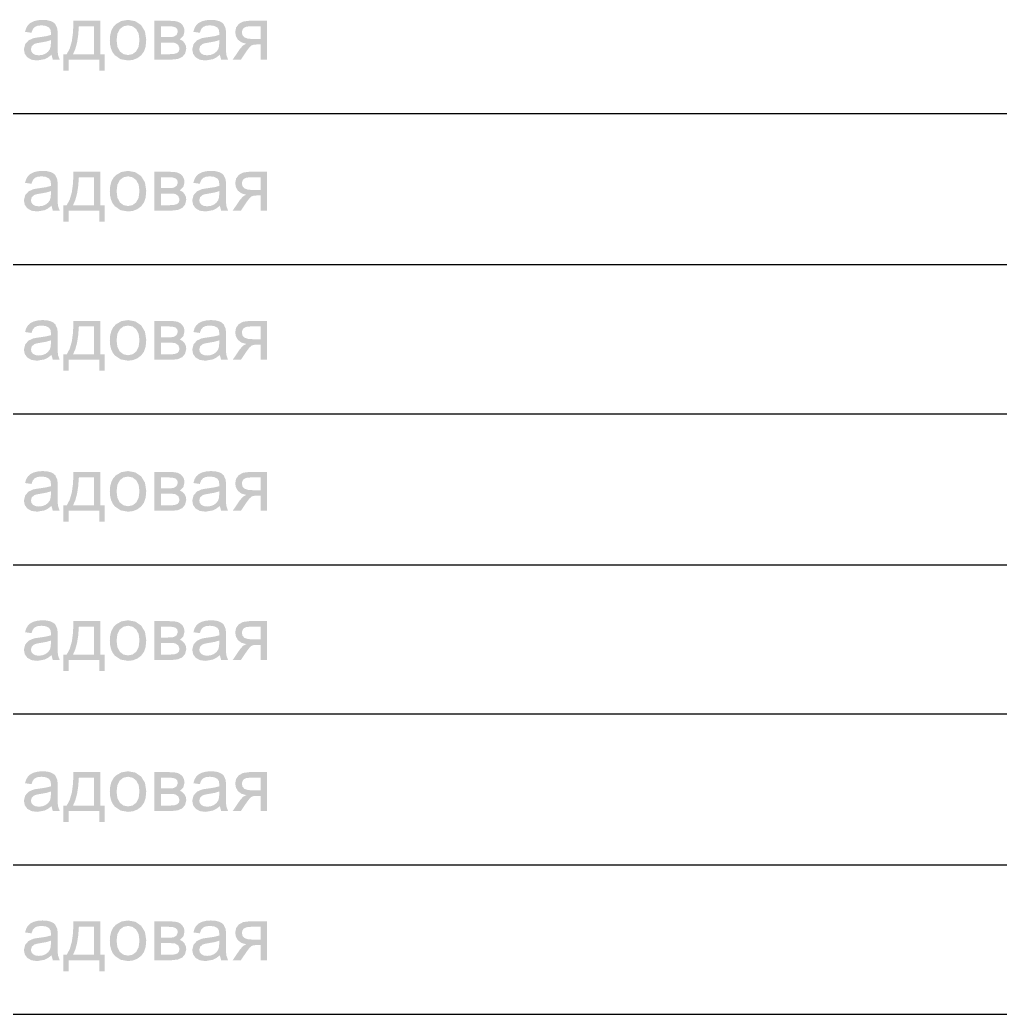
# Model space of a CAD drawing. Header units: millimetres. Extents: x 0 to 420, y 0 to 297.
# Drawn here: x 23.55 to 46.62, y 130.22 to 153.63 of the extents above; entities that cross this region are included whole.
import ezdxf

# ---------------------------------------------------------------- set-up
doc = ezdxf.new("R2010")
doc.units = ezdxf.units.MM
doc.layers.get('0').update_dxf_attribs({"linetype": 'CONTINUOUS'})

msp = doc.modelspace()

# ---------------------------------------------------------------- hatches: boundary and pattern name
at = {"true_color": 0x0000fb}
h = msp.add_hatch(color=0, dxfattribs=at)
h.paths.add_polyline_path([(24.294273, 152.809332), (24.209661, 152.746562), (24.128357, 152.705703), (23.95748, 152.675387), (23.82388, 152.693714), (23.725419, 152.749249), (23.664923, 152.833172), (23.644941, 152.937765), (23.675258, 153.060135), (23.755184, 153.149432), (23.867081, 153.200143), (23.924201, 153.211719), (24.004885, 153.223295), (24.167356, 153.247755), (24.281044, 153.276762), (24.282146, 153.317552), (24.271053, 153.397892), (24.238049, 153.450946), (24.164117, 153.490152), (24.06166, 153.503312), (23.966162, 153.493528), (23.899603, 153.464727), (23.854472, 153.41181), (23.822984, 153.329128), (23.6714, 153.350074), (23.698685, 153.438131), (23.739199, 153.50717), (23.797008, 153.560018), (23.8759, 153.599223), (23.972639, 153.623546), (24.08426, 153.631745), (24.190093, 153.624786), (24.274429, 153.604184), (24.337681, 153.572765), (24.381916, 153.534731), (24.430423, 153.429449), (24.436142, 153.373707), (24.43814, 153.286133), (24.43814, 153.079427), (24.43876, 152.98113), (24.440621, 152.902832), (24.443721, 152.84448), (24.448062, 152.806025), (24.487198, 152.696333), (24.325141, 152.696333)], flags=0)
h.paths.add_polyline_path([(24.281044, 153.155495), (24.175624, 153.123387), (24.028036, 153.097066), (23.946456, 153.082183), (23.892988, 153.065647), (23.831803, 153.015486), (23.810306, 152.941624), (23.82195, 152.884917), (23.857159, 152.838546), (23.914623, 152.80754), (23.994412, 152.797205), (24.079023, 152.806851), (24.153713, 152.836341), (24.214071, 152.882575), (24.256239, 152.943277), (24.274843, 153.008596), (24.281044, 153.09872)], flags=0)
h = msp.add_hatch(color=0, dxfattribs=at)
h.paths.add_polyline_path([(24.809445, 153.610799), (25.44665, 153.610799), (25.44665, 152.823663), (25.545869, 152.823663), (25.545869, 152.437262), (25.418538, 152.437262), (25.418538, 152.696333), (24.698099, 152.696333), (24.698099, 152.437262), (24.570769, 152.437262), (24.570769, 152.823663), (24.652349, 152.823663), (24.723559, 152.955955), (24.773478, 153.131242), (24.802107, 153.349523)], flags=0)
h.paths.add_polyline_path([(24.938429, 153.482917), (24.923331, 153.274566), (24.895366, 153.095206), (24.854481, 152.944888), (24.800625, 152.823663), (25.29231, 152.823663), (25.29231, 153.482917)], flags=0)
h = msp.add_hatch(color=0, dxfattribs=at)
h.paths.add_polyline_path([(25.66703, 153.153841), (25.675832, 153.272585), (25.702308, 153.374948), (25.74656, 153.460877), (25.808693, 153.530321), (25.939262, 153.606251), (26.095876, 153.631745), (26.267373, 153.600739), (26.404556, 153.507722), (26.494129, 153.360478), (26.52417, 153.166519), (26.510941, 153.008596), (26.471253, 152.888707), (26.406072, 152.798997), (26.316913, 152.731611), (26.211149, 152.689443), (26.095876, 152.675387), (25.922312, 152.706048), (25.785542, 152.798308), (25.733538, 152.866727), (25.69652, 152.948789), (25.674386, 153.044494)], flags=0)
h.paths.add_polyline_path([(25.826331, 153.153841), (25.845417, 152.999983), (25.90295, 152.890361), (25.989284, 152.824904), (26.095876, 152.803268), (26.201778, 152.825179), (26.28825, 152.890912), (26.345576, 153.001706), (26.364869, 153.158802), (26.345507, 153.307699), (26.287699, 153.415669), (26.200882, 153.481401), (26.095876, 153.503312), (25.989284, 153.48147), (25.90295, 153.41622), (25.845417, 153.306941)], flags=0)
h = msp.add_hatch(color=0, dxfattribs=at)
h.paths.add_polyline_path([(26.715779, 153.610799), (27.072966, 153.610799), (27.18755, 153.605149), (27.268648, 153.58875), (27.328317, 153.557813), (27.378891, 153.508273), (27.413617, 153.44385), (27.425193, 153.368264), (27.398183, 153.253611), (27.316603, 153.172583), (27.375446, 153.141646), (27.423539, 153.092105), (27.455785, 153.027475), (27.466534, 152.952097), (27.438766, 152.838684), (27.373378, 152.759171), (27.26975, 152.712042), (27.128088, 152.696333), (26.715779, 152.696333)], flags=0)
h.paths.add_polyline_path([(26.87067, 153.226051), (27.036035, 153.226051), (27.11913, 153.228531), (27.171634, 153.235972), (27.238331, 153.277865), (27.267545, 153.353381), (27.254729, 153.414566), (27.216282, 153.454254), (27.146829, 153.475613), (27.040996, 153.482917), (26.87067, 153.482917)], flags=0)
h.paths.add_polyline_path([(26.87067, 152.823663), (27.07462, 152.823663), (27.185483, 152.831174), (27.255418, 152.85398), (27.292694, 152.895735), (27.307233, 152.959814), (27.278569, 153.041393), (27.204707, 153.088798), (27.145038, 153.096239), (27.058083, 153.09872), (26.87067, 153.09872)], flags=0)
h = msp.add_hatch(color=0, dxfattribs=at)
h.paths.add_polyline_path([(28.256907, 152.809332), (28.172295, 152.746562), (28.090991, 152.705703), (27.920114, 152.675387), (27.786513, 152.693714), (27.688053, 152.749249), (27.627557, 152.833172), (27.607575, 152.937765), (27.637892, 153.060135), (27.717818, 153.149432), (27.829715, 153.200143), (27.886835, 153.211719), (27.967519, 153.223295), (28.129989, 153.247755), (28.243678, 153.276762), (28.24478, 153.317552), (28.233687, 153.397892), (28.200683, 153.450946), (28.126751, 153.490152), (28.024294, 153.503312), (27.928796, 153.493528), (27.862237, 153.464727), (27.817106, 153.41181), (27.785618, 153.329128), (27.634034, 153.350074), (27.661319, 153.438131), (27.701833, 153.50717), (27.759642, 153.560018), (27.838534, 153.599223), (27.935273, 153.623546), (28.046894, 153.631745), (28.152727, 153.624786), (28.237063, 153.604184), (28.300315, 153.572765), (28.34455, 153.534731), (28.393057, 153.429449), (28.398776, 153.373707), (28.400774, 153.286133), (28.400774, 153.079427), (28.401394, 152.98113), (28.403254, 152.902832), (28.406355, 152.84448), (28.410696, 152.806025), (28.449832, 152.696333), (28.287775, 152.696333)], flags=0)
h.paths.add_polyline_path([(28.243678, 153.155495), (28.138258, 153.123387), (27.99067, 153.097066), (27.90909, 153.082183), (27.855622, 153.065647), (27.794437, 153.015486), (27.77294, 152.941624), (27.784584, 152.884917), (27.819793, 152.838546), (27.877257, 152.80754), (27.957046, 152.797205), (28.041657, 152.806851), (28.116347, 152.836341), (28.176705, 152.882575), (28.218873, 152.943277), (28.237476, 153.008596), (28.243678, 153.09872)], flags=0)
h = msp.add_hatch(color=0, dxfattribs=at)
h.paths.add_polyline_path([(29.369596, 153.610799), (29.369596, 152.696333), (29.215807, 152.696333), (29.215807, 153.052969), (29.125959, 153.052969), (29.054508, 153.047595), (29.00414, 153.031472), (28.9546, 152.987099), (28.887283, 152.896424), (28.752235, 152.696333), (28.559861, 152.696333), (28.72743, 152.942726), (28.803498, 153.030783), (28.879566, 153.070057), (28.764224, 153.102854), (28.682782, 153.165417), (28.634688, 153.248926), (28.618841, 153.344011), (28.639649, 153.451635), (28.702626, 153.536936), (28.805152, 153.592264), (28.945712, 153.610799)], flags=0)
h.paths.add_polyline_path([(29.215807, 153.482917), (28.995321, 153.482917), (28.880944, 153.471893), (28.816176, 153.439371), (28.78641, 153.392724), (28.776489, 153.33905), (28.791096, 153.26753), (28.835469, 153.218334), (28.91698, 153.189808), (29.044379, 153.1803), (29.215807, 153.1803)], flags=0)
h = msp.add_hatch(color=0, dxfattribs=at)
h.paths.add_polyline_path([(24.294273, 149.253332), (24.209661, 149.190562), (24.128357, 149.149703), (23.95748, 149.119387), (23.82388, 149.137714), (23.725419, 149.193249), (23.664923, 149.277172), (23.644941, 149.381765), (23.675258, 149.504135), (23.755184, 149.593432), (23.867081, 149.644144), (23.924201, 149.655719), (24.004885, 149.667295), (24.167356, 149.691755), (24.281044, 149.720762), (24.282146, 149.761552), (24.271053, 149.841892), (24.238049, 149.894946), (24.164117, 149.934152), (24.06166, 149.947312), (23.966162, 149.937528), (23.899603, 149.908727), (23.854472, 149.85581), (23.822984, 149.773128), (23.6714, 149.794074), (23.698685, 149.882131), (23.739199, 149.95117), (23.797008, 150.004018), (23.8759, 150.043223), (23.972639, 150.067546), (24.08426, 150.075745), (24.190093, 150.068786), (24.274429, 150.048184), (24.337681, 150.016765), (24.381916, 149.978731), (24.430423, 149.873449), (24.436142, 149.817707), (24.43814, 149.730133), (24.43814, 149.523427), (24.43876, 149.42513), (24.440621, 149.346832), (24.443721, 149.28848), (24.448062, 149.250025), (24.487198, 149.140333), (24.325141, 149.140333)], flags=0)
h.paths.add_polyline_path([(24.281044, 149.599495), (24.175624, 149.567387), (24.028036, 149.541066), (23.946456, 149.526183), (23.892988, 149.509647), (23.831803, 149.459486), (23.810306, 149.385624), (23.82195, 149.328917), (23.857159, 149.282546), (23.914623, 149.25154), (23.994412, 149.241205), (24.079023, 149.250851), (24.153713, 149.280341), (24.214071, 149.326575), (24.256239, 149.387277), (24.274843, 149.452596), (24.281044, 149.54272)], flags=0)
h = msp.add_hatch(color=0, dxfattribs=at)
h.paths.add_polyline_path([(24.809445, 150.054799), (25.44665, 150.054799), (25.44665, 149.267663), (25.545869, 149.267663), (25.545869, 148.881262), (25.418538, 148.881262), (25.418538, 149.140333), (24.698099, 149.140333), (24.698099, 148.881262), (24.570769, 148.881262), (24.570769, 149.267663), (24.652349, 149.267663), (24.723559, 149.399955), (24.773478, 149.575242), (24.802107, 149.793523)], flags=0)
h.paths.add_polyline_path([(24.938429, 149.926917), (24.923331, 149.718566), (24.895366, 149.539206), (24.854481, 149.388888), (24.800625, 149.267663), (25.29231, 149.267663), (25.29231, 149.926917)], flags=0)
h = msp.add_hatch(color=0, dxfattribs=at)
h.paths.add_polyline_path([(25.66703, 149.597841), (25.675832, 149.716585), (25.702308, 149.818948), (25.74656, 149.904877), (25.808693, 149.974321), (25.939262, 150.050251), (26.095876, 150.075745), (26.267373, 150.044739), (26.404556, 149.951722), (26.494129, 149.804478), (26.52417, 149.610519), (26.510941, 149.452596), (26.471253, 149.332707), (26.406072, 149.242997), (26.316913, 149.175611), (26.211149, 149.133443), (26.095876, 149.119387), (25.922312, 149.150048), (25.785542, 149.242308), (25.733538, 149.310727), (25.69652, 149.392789), (25.674386, 149.488494)], flags=0)
h.paths.add_polyline_path([(25.826331, 149.597841), (25.845417, 149.443983), (25.90295, 149.334361), (25.989284, 149.268904), (26.095876, 149.247269), (26.201778, 149.269179), (26.28825, 149.334912), (26.345576, 149.445706), (26.364869, 149.602802), (26.345507, 149.751699), (26.287699, 149.859669), (26.200882, 149.925401), (26.095876, 149.947312), (25.989284, 149.92547), (25.90295, 149.86022), (25.845417, 149.750941)], flags=0)
h = msp.add_hatch(color=0, dxfattribs=at)
h.paths.add_polyline_path([(26.715779, 150.054799), (27.072966, 150.054799), (27.18755, 150.049149), (27.268648, 150.03275), (27.328317, 150.001813), (27.378891, 149.952273), (27.413617, 149.88785), (27.425193, 149.812264), (27.398183, 149.697611), (27.316603, 149.616583), (27.375446, 149.585646), (27.423539, 149.536105), (27.455785, 149.471475), (27.466534, 149.396097), (27.438766, 149.282684), (27.373378, 149.203171), (27.26975, 149.156042), (27.128088, 149.140333), (26.715779, 149.140333)], flags=0)
h.paths.add_polyline_path([(26.87067, 149.670051), (27.036035, 149.670051), (27.11913, 149.672531), (27.171634, 149.679972), (27.238331, 149.721865), (27.267545, 149.797381), (27.254729, 149.858566), (27.216282, 149.898254), (27.146829, 149.919613), (27.040996, 149.926917), (26.87067, 149.926917)], flags=0)
h.paths.add_polyline_path([(26.87067, 149.267663), (27.07462, 149.267663), (27.185483, 149.275174), (27.255418, 149.29798), (27.292694, 149.339735), (27.307233, 149.403814), (27.278569, 149.485394), (27.204707, 149.532798), (27.145038, 149.540239), (27.058083, 149.54272), (26.87067, 149.54272)], flags=0)
h = msp.add_hatch(color=0, dxfattribs=at)
h.paths.add_polyline_path([(28.256907, 149.253332), (28.172295, 149.190562), (28.090991, 149.149703), (27.920114, 149.119387), (27.786513, 149.137714), (27.688053, 149.193249), (27.627557, 149.277172), (27.607575, 149.381765), (27.637892, 149.504135), (27.717818, 149.593432), (27.829715, 149.644144), (27.886835, 149.655719), (27.967519, 149.667295), (28.129989, 149.691755), (28.243678, 149.720762), (28.24478, 149.761552), (28.233687, 149.841892), (28.200683, 149.894946), (28.126751, 149.934152), (28.024294, 149.947312), (27.928796, 149.937528), (27.862237, 149.908727), (27.817106, 149.85581), (27.785618, 149.773128), (27.634034, 149.794074), (27.661319, 149.882131), (27.701833, 149.95117), (27.759642, 150.004018), (27.838534, 150.043223), (27.935273, 150.067546), (28.046894, 150.075745), (28.152727, 150.068786), (28.237063, 150.048184), (28.300315, 150.016765), (28.34455, 149.978731), (28.393057, 149.873449), (28.398776, 149.817707), (28.400774, 149.730133), (28.400774, 149.523427), (28.401394, 149.42513), (28.403254, 149.346832), (28.406355, 149.28848), (28.410696, 149.250025), (28.449832, 149.140333), (28.287775, 149.140333)], flags=0)
h.paths.add_polyline_path([(28.243678, 149.599495), (28.138258, 149.567387), (27.99067, 149.541066), (27.90909, 149.526183), (27.855622, 149.509647), (27.794437, 149.459486), (27.77294, 149.385624), (27.784584, 149.328917), (27.819793, 149.282546), (27.877257, 149.25154), (27.957046, 149.241205), (28.041657, 149.250851), (28.116347, 149.280341), (28.176705, 149.326575), (28.218873, 149.387277), (28.237476, 149.452596), (28.243678, 149.54272)], flags=0)
h = msp.add_hatch(color=0, dxfattribs=at)
h.paths.add_polyline_path([(29.369596, 150.054799), (29.369596, 149.140333), (29.215807, 149.140333), (29.215807, 149.496969), (29.125959, 149.496969), (29.054508, 149.491595), (29.00414, 149.475472), (28.9546, 149.431099), (28.887283, 149.340424), (28.752235, 149.140333), (28.559861, 149.140333), (28.72743, 149.386726), (28.803498, 149.474783), (28.879566, 149.514057), (28.764224, 149.546854), (28.682782, 149.609417), (28.634688, 149.692926), (28.618841, 149.788011), (28.639649, 149.895635), (28.702626, 149.980936), (28.805152, 150.036264), (28.945712, 150.054799)], flags=0)
h.paths.add_polyline_path([(29.215807, 149.926917), (28.995321, 149.926917), (28.880944, 149.915893), (28.816176, 149.883371), (28.78641, 149.836724), (28.776489, 149.78305), (28.791096, 149.71153), (28.835469, 149.662334), (28.91698, 149.633808), (29.044379, 149.6243), (29.215807, 149.6243)], flags=0)
h = msp.add_hatch(color=0, dxfattribs=at)
h.paths.add_polyline_path([(24.294273, 145.739665), (24.209661, 145.676896), (24.128357, 145.636037), (23.95748, 145.60572), (23.82388, 145.624048), (23.725419, 145.679583), (23.664923, 145.763505), (23.644941, 145.868098), (23.675258, 145.990468), (23.755184, 146.079765), (23.867081, 146.130477), (23.924201, 146.142052), (24.004885, 146.153628), (24.167356, 146.178088), (24.281044, 146.207096), (24.282146, 146.247886), (24.271053, 146.328225), (24.238049, 146.38128), (24.164117, 146.420485), (24.06166, 146.433645), (23.966162, 146.423861), (23.899603, 146.39506), (23.854472, 146.342144), (23.822984, 146.259461), (23.6714, 146.280407), (23.698685, 146.368464), (23.739199, 146.437504), (23.797008, 146.490352), (23.8759, 146.529557), (23.972639, 146.553879), (24.08426, 146.562078), (24.190093, 146.555119), (24.274429, 146.534518), (24.337681, 146.503098), (24.381916, 146.465065), (24.430423, 146.359782), (24.436142, 146.304041), (24.43814, 146.216466), (24.43814, 146.009761), (24.43876, 145.911464), (24.440621, 145.833165), (24.443721, 145.774814), (24.448062, 145.736358), (24.487198, 145.626666), (24.325141, 145.626666)], flags=0)
h.paths.add_polyline_path([(24.281044, 146.085828), (24.175624, 146.05372), (24.028036, 146.0274), (23.946456, 146.012517), (23.892988, 145.99598), (23.831803, 145.94582), (23.810306, 145.871957), (23.82195, 145.815251), (23.857159, 145.76888), (23.914623, 145.737874), (23.994412, 145.727538), (24.079023, 145.737185), (24.153713, 145.766675), (24.214071, 145.812908), (24.256239, 145.873611), (24.274843, 145.93893), (24.281044, 146.029053)], flags=0)
h = msp.add_hatch(color=0, dxfattribs=at)
h.paths.add_polyline_path([(24.809445, 146.541132), (25.44665, 146.541132), (25.44665, 145.753997), (25.545869, 145.753997), (25.545869, 145.367595), (25.418538, 145.367595), (25.418538, 145.626666), (24.698099, 145.626666), (24.698099, 145.367595), (24.570769, 145.367595), (24.570769, 145.753997), (24.652349, 145.753997), (24.723559, 145.886288), (24.773478, 146.061575), (24.802107, 146.279856)], flags=0)
h.paths.add_polyline_path([(24.938429, 146.41325), (24.923331, 146.2049), (24.895366, 146.025539), (24.854481, 145.875221), (24.800625, 145.753997), (25.29231, 145.753997), (25.29231, 146.41325)], flags=0)
h = msp.add_hatch(color=0, dxfattribs=at)
h.paths.add_polyline_path([(25.66703, 146.084175), (25.675832, 146.202919), (25.702308, 146.305281), (25.74656, 146.39121), (25.808693, 146.460655), (25.939262, 146.536585), (26.095876, 146.562078), (26.267373, 146.531073), (26.404556, 146.438055), (26.494129, 146.290812), (26.52417, 146.096853), (26.510941, 145.93893), (26.471253, 145.81904), (26.406072, 145.72933), (26.316913, 145.661944), (26.211149, 145.619776), (26.095876, 145.60572), (25.922312, 145.636381), (25.785542, 145.728641), (25.733538, 145.797061), (25.69652, 145.879123), (25.674386, 145.974827)], flags=0)
h.paths.add_polyline_path([(25.826331, 146.084175), (25.845417, 145.930317), (25.90295, 145.820694), (25.989284, 145.755237), (26.095876, 145.733602), (26.201778, 145.755513), (26.28825, 145.821245), (26.345576, 145.932039), (26.364869, 146.089136), (26.345507, 146.238033), (26.287699, 146.346002), (26.200882, 146.411734), (26.095876, 146.433645), (25.989284, 146.411803), (25.90295, 146.346553), (25.845417, 146.237275)], flags=0)
h = msp.add_hatch(color=0, dxfattribs=at)
h.paths.add_polyline_path([(26.715779, 146.541132), (27.072966, 146.541132), (27.18755, 146.535482), (27.268648, 146.519084), (27.328317, 146.488147), (27.378891, 146.438606), (27.413617, 146.374183), (27.425193, 146.298598), (27.398183, 146.183945), (27.316603, 146.102916), (27.375446, 146.071979), (27.423539, 146.022439), (27.455785, 145.957809), (27.466534, 145.88243), (27.438766, 145.769017), (27.373378, 145.689505), (27.26975, 145.642376), (27.128088, 145.626666), (26.715779, 145.626666)], flags=0)
h.paths.add_polyline_path([(26.87067, 146.156384), (27.036035, 146.156384), (27.11913, 146.158864), (27.171634, 146.166306), (27.238331, 146.208198), (27.267545, 146.283715), (27.254729, 146.3449), (27.216282, 146.384587), (27.146829, 146.405947), (27.040996, 146.41325), (26.87067, 146.41325)], flags=0)
h.paths.add_polyline_path([(26.87067, 145.753997), (27.07462, 145.753997), (27.185483, 145.761507), (27.255418, 145.784314), (27.292694, 145.826068), (27.307233, 145.890147), (27.278569, 145.971727), (27.204707, 146.019131), (27.145038, 146.026573), (27.058083, 146.029053), (26.87067, 146.029053)], flags=0)
h = msp.add_hatch(color=0, dxfattribs=at)
h.paths.add_polyline_path([(28.256907, 145.739665), (28.172295, 145.676896), (28.090991, 145.636037), (27.920114, 145.60572), (27.786513, 145.624048), (27.688053, 145.679583), (27.627557, 145.763505), (27.607575, 145.868098), (27.637892, 145.990468), (27.717818, 146.079765), (27.829715, 146.130477), (27.886835, 146.142052), (27.967519, 146.153628), (28.129989, 146.178088), (28.243678, 146.207096), (28.24478, 146.247886), (28.233687, 146.328225), (28.200683, 146.38128), (28.126751, 146.420485), (28.024294, 146.433645), (27.928796, 146.423861), (27.862237, 146.39506), (27.817106, 146.342144), (27.785618, 146.259461), (27.634034, 146.280407), (27.661319, 146.368464), (27.701833, 146.437504), (27.759642, 146.490352), (27.838534, 146.529557), (27.935273, 146.553879), (28.046894, 146.562078), (28.152727, 146.555119), (28.237063, 146.534518), (28.300315, 146.503098), (28.34455, 146.465065), (28.393057, 146.359782), (28.398776, 146.304041), (28.400774, 146.216466), (28.400774, 146.009761), (28.401394, 145.911464), (28.403254, 145.833165), (28.406355, 145.774814), (28.410696, 145.736358), (28.449832, 145.626666), (28.287775, 145.626666)], flags=0)
h.paths.add_polyline_path([(28.243678, 146.085828), (28.138258, 146.05372), (27.99067, 146.0274), (27.90909, 146.012517), (27.855622, 145.99598), (27.794437, 145.94582), (27.77294, 145.871957), (27.784584, 145.815251), (27.819793, 145.76888), (27.877257, 145.737874), (27.957046, 145.727538), (28.041657, 145.737185), (28.116347, 145.766675), (28.176705, 145.812908), (28.218873, 145.873611), (28.237476, 145.93893), (28.243678, 146.029053)], flags=0)
h = msp.add_hatch(color=0, dxfattribs=at)
h.paths.add_polyline_path([(29.369596, 146.541132), (29.369596, 145.626666), (29.215807, 145.626666), (29.215807, 145.983302), (29.125959, 145.983302), (29.054508, 145.977928), (29.00414, 145.961805), (28.9546, 145.917432), (28.887283, 145.826757), (28.752235, 145.626666), (28.559861, 145.626666), (28.72743, 145.873059), (28.803498, 145.961116), (28.879566, 146.00039), (28.764224, 146.033187), (28.682782, 146.09575), (28.634688, 146.179259), (28.618841, 146.274344), (28.639649, 146.381969), (28.702626, 146.467269), (28.805152, 146.522598), (28.945712, 146.541132)], flags=0)
h.paths.add_polyline_path([(29.215807, 146.41325), (28.995321, 146.41325), (28.880944, 146.402226), (28.816176, 146.369704), (28.78641, 146.323058), (28.776489, 146.269383), (28.791096, 146.197863), (28.835469, 146.148667), (28.91698, 146.120142), (29.044379, 146.110633), (29.215807, 146.110633)], flags=0)
h = msp.add_hatch(color=0, dxfattribs=at)
h.paths.add_polyline_path([(24.294273, 142.183665), (24.209661, 142.120896), (24.128357, 142.080037), (23.95748, 142.04972), (23.82388, 142.068048), (23.725419, 142.123583), (23.664923, 142.207505), (23.644941, 142.312098), (23.675258, 142.434468), (23.755184, 142.523765), (23.867081, 142.574477), (23.924201, 142.586052), (24.004885, 142.597628), (24.167356, 142.622088), (24.281044, 142.651096), (24.282146, 142.691886), (24.271053, 142.772225), (24.238049, 142.82528), (24.164117, 142.864485), (24.06166, 142.877645), (23.966162, 142.867861), (23.899603, 142.83906), (23.854472, 142.786144), (23.822984, 142.703461), (23.6714, 142.724407), (23.698685, 142.812464), (23.739199, 142.881504), (23.797008, 142.934352), (23.8759, 142.973557), (23.972639, 142.997879), (24.08426, 143.006078), (24.190093, 142.999119), (24.274429, 142.978518), (24.337681, 142.947098), (24.381916, 142.909065), (24.430423, 142.803782), (24.436142, 142.748041), (24.43814, 142.660466), (24.43814, 142.453761), (24.43876, 142.355464), (24.440621, 142.277165), (24.443721, 142.218814), (24.448062, 142.180358), (24.487198, 142.070666), (24.325141, 142.070666)], flags=0)
h.paths.add_polyline_path([(24.281044, 142.529828), (24.175624, 142.49772), (24.028036, 142.4714), (23.946456, 142.456517), (23.892988, 142.43998), (23.831803, 142.38982), (23.810306, 142.315957), (23.82195, 142.259251), (23.857159, 142.21288), (23.914623, 142.181874), (23.994412, 142.171538), (24.079023, 142.181185), (24.153713, 142.210675), (24.214071, 142.256908), (24.256239, 142.317611), (24.274843, 142.38293), (24.281044, 142.473053)], flags=0)
h = msp.add_hatch(color=0, dxfattribs=at)
h.paths.add_polyline_path([(24.809445, 142.985132), (25.44665, 142.985132), (25.44665, 142.197997), (25.545869, 142.197997), (25.545869, 141.811595), (25.418538, 141.811595), (25.418538, 142.070666), (24.698099, 142.070666), (24.698099, 141.811595), (24.570769, 141.811595), (24.570769, 142.197997), (24.652349, 142.197997), (24.723559, 142.330288), (24.773478, 142.505575), (24.802107, 142.723856)], flags=0)
h.paths.add_polyline_path([(24.938429, 142.85725), (24.923331, 142.6489), (24.895366, 142.469539), (24.854481, 142.319221), (24.800625, 142.197997), (25.29231, 142.197997), (25.29231, 142.85725)], flags=0)
h = msp.add_hatch(color=0, dxfattribs=at)
h.paths.add_polyline_path([(25.66703, 142.528175), (25.675832, 142.646919), (25.702308, 142.749281), (25.74656, 142.83521), (25.808693, 142.904655), (25.939262, 142.980585), (26.095876, 143.006078), (26.267373, 142.975073), (26.404556, 142.882055), (26.494129, 142.734812), (26.52417, 142.540853), (26.510941, 142.38293), (26.471253, 142.26304), (26.406072, 142.17333), (26.316913, 142.105944), (26.211149, 142.063776), (26.095876, 142.04972), (25.922312, 142.080381), (25.785542, 142.172641), (25.733538, 142.241061), (25.69652, 142.323123), (25.674386, 142.418827)], flags=0)
h.paths.add_polyline_path([(25.826331, 142.528175), (25.845417, 142.374317), (25.90295, 142.264694), (25.989284, 142.199237), (26.095876, 142.177602), (26.201778, 142.199513), (26.28825, 142.265245), (26.345576, 142.376039), (26.364869, 142.533136), (26.345507, 142.682033), (26.287699, 142.790002), (26.200882, 142.855734), (26.095876, 142.877645), (25.989284, 142.855803), (25.90295, 142.790553), (25.845417, 142.681275)], flags=0)
h = msp.add_hatch(color=0, dxfattribs=at)
h.paths.add_polyline_path([(26.715779, 142.985132), (27.072966, 142.985132), (27.18755, 142.979482), (27.268648, 142.963084), (27.328317, 142.932147), (27.378891, 142.882606), (27.413617, 142.818183), (27.425193, 142.742598), (27.398183, 142.627945), (27.316603, 142.546916), (27.375446, 142.515979), (27.423539, 142.466439), (27.455785, 142.401809), (27.466534, 142.32643), (27.438766, 142.213017), (27.373378, 142.133505), (27.26975, 142.086376), (27.128088, 142.070666), (26.715779, 142.070666)], flags=0)
h.paths.add_polyline_path([(26.87067, 142.600384), (27.036035, 142.600384), (27.11913, 142.602864), (27.171634, 142.610306), (27.238331, 142.652198), (27.267545, 142.727715), (27.254729, 142.7889), (27.216282, 142.828587), (27.146829, 142.849947), (27.040996, 142.85725), (26.87067, 142.85725)], flags=0)
h.paths.add_polyline_path([(26.87067, 142.197997), (27.07462, 142.197997), (27.185483, 142.205507), (27.255418, 142.228314), (27.292694, 142.270068), (27.307233, 142.334147), (27.278569, 142.415727), (27.204707, 142.463131), (27.145038, 142.470573), (27.058083, 142.473053), (26.87067, 142.473053)], flags=0)
h = msp.add_hatch(color=0, dxfattribs=at)
h.paths.add_polyline_path([(28.256907, 142.183665), (28.172295, 142.120896), (28.090991, 142.080037), (27.920114, 142.04972), (27.786513, 142.068048), (27.688053, 142.123583), (27.627557, 142.207505), (27.607575, 142.312098), (27.637892, 142.434468), (27.717818, 142.523765), (27.829715, 142.574477), (27.886835, 142.586052), (27.967519, 142.597628), (28.129989, 142.622088), (28.243678, 142.651096), (28.24478, 142.691886), (28.233687, 142.772225), (28.200683, 142.82528), (28.126751, 142.864485), (28.024294, 142.877645), (27.928796, 142.867861), (27.862237, 142.83906), (27.817106, 142.786144), (27.785618, 142.703461), (27.634034, 142.724407), (27.661319, 142.812464), (27.701833, 142.881504), (27.759642, 142.934352), (27.838534, 142.973557), (27.935273, 142.997879), (28.046894, 143.006078), (28.152727, 142.999119), (28.237063, 142.978518), (28.300315, 142.947098), (28.34455, 142.909065), (28.393057, 142.803782), (28.398776, 142.748041), (28.400774, 142.660466), (28.400774, 142.453761), (28.401394, 142.355464), (28.403254, 142.277165), (28.406355, 142.218814), (28.410696, 142.180358), (28.449832, 142.070666), (28.287775, 142.070666)], flags=0)
h.paths.add_polyline_path([(28.243678, 142.529828), (28.138258, 142.49772), (27.99067, 142.4714), (27.90909, 142.456517), (27.855622, 142.43998), (27.794437, 142.38982), (27.77294, 142.315957), (27.784584, 142.259251), (27.819793, 142.21288), (27.877257, 142.181874), (27.957046, 142.171538), (28.041657, 142.181185), (28.116347, 142.210675), (28.176705, 142.256908), (28.218873, 142.317611), (28.237476, 142.38293), (28.243678, 142.473053)], flags=0)
h = msp.add_hatch(color=0, dxfattribs=at)
h.paths.add_polyline_path([(29.369596, 142.985132), (29.369596, 142.070666), (29.215807, 142.070666), (29.215807, 142.427302), (29.125959, 142.427302), (29.054508, 142.421928), (29.00414, 142.405805), (28.9546, 142.361432), (28.887283, 142.270757), (28.752235, 142.070666), (28.559861, 142.070666), (28.72743, 142.317059), (28.803498, 142.405116), (28.879566, 142.44439), (28.764224, 142.477187), (28.682782, 142.53975), (28.634688, 142.623259), (28.618841, 142.718344), (28.639649, 142.825969), (28.702626, 142.911269), (28.805152, 142.966598), (28.945712, 142.985132)], flags=0)
h.paths.add_polyline_path([(29.215807, 142.85725), (28.995321, 142.85725), (28.880944, 142.846226), (28.816176, 142.813704), (28.78641, 142.767058), (28.776489, 142.713383), (28.791096, 142.641863), (28.835469, 142.592667), (28.91698, 142.564142), (29.044379, 142.554633), (29.215807, 142.554633)], flags=0)
h = msp.add_hatch(color=0, dxfattribs=at)
h.paths.add_polyline_path([(24.294273, 138.669999), (24.209661, 138.607229), (24.128357, 138.56637), (23.95748, 138.536053), (23.82388, 138.554381), (23.725419, 138.609916), (23.664923, 138.693839), (23.644941, 138.798432), (23.675258, 138.920802), (23.755184, 139.010098), (23.867081, 139.06081), (23.924201, 139.072386), (24.004885, 139.083961), (24.167356, 139.108421), (24.281044, 139.137429), (24.282146, 139.178219), (24.271053, 139.258559), (24.238049, 139.311613), (24.164117, 139.350818), (24.06166, 139.363979), (23.966162, 139.354195), (23.899603, 139.325394), (23.854472, 139.272477), (23.822984, 139.189795), (23.6714, 139.210741), (23.698685, 139.298797), (23.739199, 139.367837), (23.797008, 139.420685), (23.8759, 139.45989), (23.972639, 139.484212), (24.08426, 139.492412), (24.190093, 139.485453), (24.274429, 139.464851), (24.337681, 139.433432), (24.381916, 139.395398), (24.430423, 139.290116), (24.436142, 139.234374), (24.43814, 139.1468), (24.43814, 138.940094), (24.43876, 138.841797), (24.440621, 138.763498), (24.443721, 138.705147), (24.448062, 138.666691), (24.487198, 138.556999), (24.325141, 138.556999)], flags=0)
h.paths.add_polyline_path([(24.281044, 139.016162), (24.175624, 138.984053), (24.028036, 138.957733), (23.946456, 138.94285), (23.892988, 138.926314), (23.831803, 138.876153), (23.810306, 138.80229), (23.82195, 138.745584), (23.857159, 138.699213), (23.914623, 138.668207), (23.994412, 138.657872), (24.079023, 138.667518), (24.153713, 138.697008), (24.214071, 138.743241), (24.256239, 138.803944), (24.274843, 138.869263), (24.281044, 138.959387)], flags=0)
h = msp.add_hatch(color=0, dxfattribs=at)
h.paths.add_polyline_path([(24.809445, 139.471466), (25.44665, 139.471466), (25.44665, 138.68433), (25.545869, 138.68433), (25.545869, 138.297928), (25.418538, 138.297928), (25.418538, 138.556999), (24.698099, 138.556999), (24.698099, 138.297928), (24.570769, 138.297928), (24.570769, 138.68433), (24.652349, 138.68433), (24.723559, 138.816622), (24.773478, 138.991908), (24.802107, 139.21019)], flags=0)
h.paths.add_polyline_path([(24.938429, 139.343584), (24.923331, 139.135233), (24.895366, 138.955873), (24.854481, 138.805554), (24.800625, 138.68433), (25.29231, 138.68433), (25.29231, 139.343584)], flags=0)
h = msp.add_hatch(color=0, dxfattribs=at)
h.paths.add_polyline_path([(25.66703, 139.014508), (25.675832, 139.133252), (25.702308, 139.235614), (25.74656, 139.321544), (25.808693, 139.390988), (25.939262, 139.466918), (26.095876, 139.492412), (26.267373, 139.461406), (26.404556, 139.368388), (26.494129, 139.221145), (26.52417, 139.027186), (26.510941, 138.869263), (26.471253, 138.749374), (26.406072, 138.659663), (26.316913, 138.592277), (26.211149, 138.550109), (26.095876, 138.536053), (25.922312, 138.566715), (25.785542, 138.658974), (25.733538, 138.727394), (25.69652, 138.809456), (25.674386, 138.905161)], flags=0)
h.paths.add_polyline_path([(25.826331, 139.014508), (25.845417, 138.86065), (25.90295, 138.751027), (25.989284, 138.68557), (26.095876, 138.663935), (26.201778, 138.685846), (26.28825, 138.751578), (26.345576, 138.862373), (26.364869, 139.019469), (26.345507, 139.168366), (26.287699, 139.276335), (26.200882, 139.342068), (26.095876, 139.363979), (25.989284, 139.342137), (25.90295, 139.276887), (25.845417, 139.167608)], flags=0)
h = msp.add_hatch(color=0, dxfattribs=at)
h.paths.add_polyline_path([(26.715779, 139.471466), (27.072966, 139.471466), (27.18755, 139.465816), (27.268648, 139.449417), (27.328317, 139.41848), (27.378891, 139.36894), (27.413617, 139.304516), (27.425193, 139.228931), (27.398183, 139.114278), (27.316603, 139.033249), (27.375446, 139.002312), (27.423539, 138.952772), (27.455785, 138.888142), (27.466534, 138.812763), (27.438766, 138.699351), (27.373378, 138.619838), (27.26975, 138.572709), (27.128088, 138.556999), (26.715779, 138.556999)], flags=0)
h.paths.add_polyline_path([(26.87067, 139.086717), (27.036035, 139.086717), (27.11913, 139.089198), (27.171634, 139.096639), (27.238331, 139.138532), (27.267545, 139.214048), (27.254729, 139.275233), (27.216282, 139.31492), (27.146829, 139.33628), (27.040996, 139.343584), (26.87067, 139.343584)], flags=0)
h.paths.add_polyline_path([(26.87067, 138.68433), (27.07462, 138.68433), (27.185483, 138.69184), (27.255418, 138.714647), (27.292694, 138.756402), (27.307233, 138.82048), (27.278569, 138.90206), (27.204707, 138.949465), (27.145038, 138.956906), (27.058083, 138.959387), (26.87067, 138.959387)], flags=0)
h = msp.add_hatch(color=0, dxfattribs=at)
h.paths.add_polyline_path([(28.256907, 138.669999), (28.172295, 138.607229), (28.090991, 138.56637), (27.920114, 138.536053), (27.786513, 138.554381), (27.688053, 138.609916), (27.627557, 138.693839), (27.607575, 138.798432), (27.637892, 138.920802), (27.717818, 139.010098), (27.829715, 139.06081), (27.886835, 139.072386), (27.967519, 139.083961), (28.129989, 139.108421), (28.243678, 139.137429), (28.24478, 139.178219), (28.233687, 139.258559), (28.200683, 139.311613), (28.126751, 139.350818), (28.024294, 139.363979), (27.928796, 139.354195), (27.862237, 139.325394), (27.817106, 139.272477), (27.785618, 139.189795), (27.634034, 139.210741), (27.661319, 139.298797), (27.701833, 139.367837), (27.759642, 139.420685), (27.838534, 139.45989), (27.935273, 139.484212), (28.046894, 139.492412), (28.152727, 139.485453), (28.237063, 139.464851), (28.300315, 139.433432), (28.34455, 139.395398), (28.393057, 139.290116), (28.398776, 139.234374), (28.400774, 139.1468), (28.400774, 138.940094), (28.401394, 138.841797), (28.403254, 138.763498), (28.406355, 138.705147), (28.410696, 138.666691), (28.449832, 138.556999), (28.287775, 138.556999)], flags=0)
h.paths.add_polyline_path([(28.243678, 139.016162), (28.138258, 138.984053), (27.99067, 138.957733), (27.90909, 138.94285), (27.855622, 138.926314), (27.794437, 138.876153), (27.77294, 138.80229), (27.784584, 138.745584), (27.819793, 138.699213), (27.877257, 138.668207), (27.957046, 138.657872), (28.041657, 138.667518), (28.116347, 138.697008), (28.176705, 138.743241), (28.218873, 138.803944), (28.237476, 138.869263), (28.243678, 138.959387)], flags=0)
h = msp.add_hatch(color=0, dxfattribs=at)
h.paths.add_polyline_path([(29.369596, 139.471466), (29.369596, 138.556999), (29.215807, 138.556999), (29.215807, 138.913636), (29.125959, 138.913636), (29.054508, 138.908261), (29.00414, 138.892138), (28.9546, 138.847766), (28.887283, 138.757091), (28.752235, 138.556999), (28.559861, 138.556999), (28.72743, 138.803393), (28.803498, 138.891449), (28.879566, 138.930723), (28.764224, 138.963521), (28.682782, 139.026084), (28.634688, 139.109593), (28.618841, 139.204677), (28.639649, 139.312302), (28.702626, 139.397603), (28.805152, 139.452931), (28.945712, 139.471466)], flags=0)
h.paths.add_polyline_path([(29.215807, 139.343584), (28.995321, 139.343584), (28.880944, 139.332559), (28.816176, 139.300038), (28.78641, 139.253391), (28.776489, 139.199716), (28.791096, 139.128196), (28.835469, 139.079), (28.91698, 139.050475), (29.044379, 139.040966), (29.215807, 139.040966)], flags=0)
h = msp.add_hatch(color=0, dxfattribs=at)
h.paths.add_polyline_path([(24.294273, 135.113999), (24.209661, 135.051229), (24.128357, 135.01037), (23.95748, 134.980053), (23.82388, 134.998381), (23.725419, 135.053916), (23.664923, 135.137839), (23.644941, 135.242432), (23.675258, 135.364802), (23.755184, 135.454098), (23.867081, 135.50481), (23.924201, 135.516386), (24.004885, 135.527961), (24.167356, 135.552421), (24.281044, 135.581429), (24.282146, 135.622219), (24.271053, 135.702559), (24.238049, 135.755613), (24.164117, 135.794818), (24.06166, 135.807979), (23.966162, 135.798195), (23.899603, 135.769394), (23.854472, 135.716477), (23.822984, 135.633795), (23.6714, 135.654741), (23.698685, 135.742797), (23.739199, 135.811837), (23.797008, 135.864685), (23.8759, 135.90389), (23.972639, 135.928212), (24.08426, 135.936412), (24.190093, 135.929453), (24.274429, 135.908851), (24.337681, 135.877432), (24.381916, 135.839398), (24.430423, 135.734116), (24.436142, 135.678374), (24.43814, 135.5908), (24.43814, 135.384094), (24.43876, 135.285797), (24.440621, 135.207498), (24.443721, 135.149147), (24.448062, 135.110691), (24.487198, 135.000999), (24.325141, 135.000999)], flags=0)
h.paths.add_polyline_path([(24.281044, 135.460162), (24.175624, 135.428053), (24.028036, 135.401733), (23.946456, 135.38685), (23.892988, 135.370314), (23.831803, 135.320153), (23.810306, 135.24629), (23.82195, 135.189584), (23.857159, 135.143213), (23.914623, 135.112207), (23.994412, 135.101872), (24.079023, 135.111518), (24.153713, 135.141008), (24.214071, 135.187241), (24.256239, 135.247944), (24.274843, 135.313263), (24.281044, 135.403387)], flags=0)
h = msp.add_hatch(color=0, dxfattribs=at)
h.paths.add_polyline_path([(24.809445, 135.915466), (25.44665, 135.915466), (25.44665, 135.12833), (25.545869, 135.12833), (25.545869, 134.741928), (25.418538, 134.741928), (25.418538, 135.000999), (24.698099, 135.000999), (24.698099, 134.741928), (24.570769, 134.741928), (24.570769, 135.12833), (24.652349, 135.12833), (24.723559, 135.260622), (24.773478, 135.435908), (24.802107, 135.65419)], flags=0)
h.paths.add_polyline_path([(24.938429, 135.787584), (24.923331, 135.579233), (24.895366, 135.399873), (24.854481, 135.249554), (24.800625, 135.12833), (25.29231, 135.12833), (25.29231, 135.787584)], flags=0)
h = msp.add_hatch(color=0, dxfattribs=at)
h.paths.add_polyline_path([(25.66703, 135.458508), (25.675832, 135.577252), (25.702308, 135.679614), (25.74656, 135.765544), (25.808693, 135.834988), (25.939262, 135.910918), (26.095876, 135.936412), (26.267373, 135.905406), (26.404556, 135.812388), (26.494129, 135.665145), (26.52417, 135.471186), (26.510941, 135.313263), (26.471253, 135.193374), (26.406072, 135.103663), (26.316913, 135.036277), (26.211149, 134.994109), (26.095876, 134.980053), (25.922312, 135.010715), (25.785542, 135.102974), (25.733538, 135.171394), (25.69652, 135.253456), (25.674386, 135.349161)], flags=0)
h.paths.add_polyline_path([(25.826331, 135.458508), (25.845417, 135.30465), (25.90295, 135.195027), (25.989284, 135.12957), (26.095876, 135.107935), (26.201778, 135.129846), (26.28825, 135.195578), (26.345576, 135.306373), (26.364869, 135.463469), (26.345507, 135.612366), (26.287699, 135.720335), (26.200882, 135.786068), (26.095876, 135.807979), (25.989284, 135.786137), (25.90295, 135.720887), (25.845417, 135.611608)], flags=0)
h = msp.add_hatch(color=0, dxfattribs=at)
h.paths.add_polyline_path([(26.715779, 135.915466), (27.072966, 135.915466), (27.18755, 135.909816), (27.268648, 135.893417), (27.328317, 135.86248), (27.378891, 135.81294), (27.413617, 135.748516), (27.425193, 135.672931), (27.398183, 135.558278), (27.316603, 135.477249), (27.375446, 135.446313), (27.423539, 135.396772), (27.455785, 135.332142), (27.466534, 135.256763), (27.438766, 135.143351), (27.373378, 135.063838), (27.26975, 135.016709), (27.128088, 135.000999), (26.715779, 135.000999)], flags=0)
h.paths.add_polyline_path([(26.87067, 135.530717), (27.036035, 135.530717), (27.11913, 135.533198), (27.171634, 135.540639), (27.238331, 135.582532), (27.267545, 135.658048), (27.254729, 135.719233), (27.216282, 135.75892), (27.146829, 135.78028), (27.040996, 135.787584), (26.87067, 135.787584)], flags=0)
h.paths.add_polyline_path([(26.87067, 135.12833), (27.07462, 135.12833), (27.185483, 135.13584), (27.255418, 135.158647), (27.292694, 135.200402), (27.307233, 135.26448), (27.278569, 135.34606), (27.204707, 135.393465), (27.145038, 135.400906), (27.058083, 135.403387), (26.87067, 135.403387)], flags=0)
h = msp.add_hatch(color=0, dxfattribs=at)
h.paths.add_polyline_path([(28.256907, 135.113999), (28.172295, 135.051229), (28.090991, 135.01037), (27.920114, 134.980053), (27.786513, 134.998381), (27.688053, 135.053916), (27.627557, 135.137839), (27.607575, 135.242432), (27.637892, 135.364802), (27.717818, 135.454098), (27.829715, 135.50481), (27.886835, 135.516386), (27.967519, 135.527961), (28.129989, 135.552421), (28.243678, 135.581429), (28.24478, 135.622219), (28.233687, 135.702559), (28.200683, 135.755613), (28.126751, 135.794818), (28.024294, 135.807979), (27.928796, 135.798195), (27.862237, 135.769394), (27.817106, 135.716477), (27.785618, 135.633795), (27.634034, 135.654741), (27.661319, 135.742797), (27.701833, 135.811837), (27.759642, 135.864685), (27.838534, 135.90389), (27.935273, 135.928212), (28.046894, 135.936412), (28.152727, 135.929453), (28.237063, 135.908851), (28.300315, 135.877432), (28.34455, 135.839398), (28.393057, 135.734116), (28.398776, 135.678374), (28.400774, 135.5908), (28.400774, 135.384094), (28.401394, 135.285797), (28.403254, 135.207498), (28.406355, 135.149147), (28.410696, 135.110691), (28.449832, 135.000999), (28.287775, 135.000999)], flags=0)
h.paths.add_polyline_path([(28.243678, 135.460162), (28.138258, 135.428053), (27.99067, 135.401733), (27.90909, 135.38685), (27.855622, 135.370314), (27.794437, 135.320153), (27.77294, 135.24629), (27.784584, 135.189584), (27.819793, 135.143213), (27.877257, 135.112207), (27.957046, 135.101872), (28.041657, 135.111518), (28.116347, 135.141008), (28.176705, 135.187241), (28.218873, 135.247944), (28.237476, 135.313263), (28.243678, 135.403387)], flags=0)
h = msp.add_hatch(color=0, dxfattribs=at)
h.paths.add_polyline_path([(29.369596, 135.915466), (29.369596, 135.000999), (29.215807, 135.000999), (29.215807, 135.357636), (29.125959, 135.357636), (29.054508, 135.352261), (29.00414, 135.336138), (28.9546, 135.291766), (28.887283, 135.201091), (28.752235, 135.000999), (28.559861, 135.000999), (28.72743, 135.247393), (28.803498, 135.335449), (28.879566, 135.374723), (28.764224, 135.407521), (28.682782, 135.470084), (28.634688, 135.553593), (28.618841, 135.648677), (28.639649, 135.756302), (28.702626, 135.841603), (28.805152, 135.896931), (28.945712, 135.915466)], flags=0)
h.paths.add_polyline_path([(29.215807, 135.787584), (28.995321, 135.787584), (28.880944, 135.776559), (28.816176, 135.744038), (28.78641, 135.697391), (28.776489, 135.643716), (28.791096, 135.572196), (28.835469, 135.523), (28.91698, 135.494475), (29.044379, 135.484966), (29.215807, 135.484966)], flags=0)
h = msp.add_hatch(color=0, dxfattribs=at)
h.paths.add_polyline_path([(24.294273, 131.600332), (24.209661, 131.537562), (24.128357, 131.496703), (23.95748, 131.466387), (23.82388, 131.484715), (23.725419, 131.540249), (23.664923, 131.624172), (23.644941, 131.728765), (23.675258, 131.851135), (23.755184, 131.940432), (23.867081, 131.991144), (23.924201, 132.002719), (24.004885, 132.014295), (24.167356, 132.038755), (24.281044, 132.067762), (24.282146, 132.108552), (24.271053, 132.188892), (24.238049, 132.241947), (24.164117, 132.281152), (24.06166, 132.294312), (23.966162, 132.284528), (23.899603, 132.255727), (23.854472, 132.20281), (23.822984, 132.120128), (23.6714, 132.141074), (23.698685, 132.229131), (23.739199, 132.29817), (23.797008, 132.351018), (23.8759, 132.390223), (23.972639, 132.414546), (24.08426, 132.422745), (24.190093, 132.415786), (24.274429, 132.395184), (24.337681, 132.363765), (24.381916, 132.325731), (24.430423, 132.220449), (24.436142, 132.164707), (24.43814, 132.077133), (24.43814, 131.870427), (24.43876, 131.77213), (24.440621, 131.693832), (24.443721, 131.635481), (24.448062, 131.597025), (24.487198, 131.487333), (24.325141, 131.487333)], flags=0)
h.paths.add_polyline_path([(24.281044, 131.946495), (24.175624, 131.914387), (24.028036, 131.888066), (23.946456, 131.873184), (23.892988, 131.856647), (23.831803, 131.806486), (23.810306, 131.732624), (23.82195, 131.675917), (23.857159, 131.629546), (23.914623, 131.59854), (23.994412, 131.588205), (24.079023, 131.597851), (24.153713, 131.627341), (24.214071, 131.673575), (24.256239, 131.734277), (24.274843, 131.799596), (24.281044, 131.88972)], flags=0)
h = msp.add_hatch(color=0, dxfattribs=at)
h.paths.add_polyline_path([(24.809445, 132.401799), (25.44665, 132.401799), (25.44665, 131.614664), (25.545869, 131.614664), (25.545869, 131.228262), (25.418538, 131.228262), (25.418538, 131.487333), (24.698099, 131.487333), (24.698099, 131.228262), (24.570769, 131.228262), (24.570769, 131.614664), (24.652349, 131.614664), (24.723559, 131.746955), (24.773478, 131.922242), (24.802107, 132.140523)], flags=0)
h.paths.add_polyline_path([(24.938429, 132.273917), (24.923331, 132.065566), (24.895366, 131.886206), (24.854481, 131.735888), (24.800625, 131.614664), (25.29231, 131.614664), (25.29231, 132.273917)], flags=0)
h = msp.add_hatch(color=0, dxfattribs=at)
h.paths.add_polyline_path([(25.66703, 131.944841), (25.675832, 132.063585), (25.702308, 132.165948), (25.74656, 132.251877), (25.808693, 132.321322), (25.939262, 132.397251), (26.095876, 132.422745), (26.267373, 132.391739), (26.404556, 132.298722), (26.494129, 132.151478), (26.52417, 131.957519), (26.510941, 131.799596), (26.471253, 131.679707), (26.406072, 131.589997), (26.316913, 131.522611), (26.211149, 131.480443), (26.095876, 131.466387), (25.922312, 131.497048), (25.785542, 131.589308), (25.733538, 131.657727), (25.69652, 131.739789), (25.674386, 131.835494)], flags=0)
h.paths.add_polyline_path([(25.826331, 131.944841), (25.845417, 131.790984), (25.90295, 131.681361), (25.989284, 131.615904), (26.095876, 131.594269), (26.201778, 131.616179), (26.28825, 131.681912), (26.345576, 131.792706), (26.364869, 131.949802), (26.345507, 132.098699), (26.287699, 132.206669), (26.200882, 132.272401), (26.095876, 132.294312), (25.989284, 132.27247), (25.90295, 132.20722), (25.845417, 132.097942)], flags=0)
h = msp.add_hatch(color=0, dxfattribs=at)
h.paths.add_polyline_path([(26.715779, 132.401799), (27.072966, 132.401799), (27.18755, 132.396149), (27.268648, 132.37975), (27.328317, 132.348813), (27.378891, 132.299273), (27.413617, 132.23485), (27.425193, 132.159264), (27.398183, 132.044611), (27.316603, 131.963583), (27.375446, 131.932646), (27.423539, 131.883105), (27.455785, 131.818475), (27.466534, 131.743097), (27.438766, 131.629684), (27.373378, 131.550171), (27.26975, 131.503042), (27.128088, 131.487333), (26.715779, 131.487333)], flags=0)
h.paths.add_polyline_path([(26.87067, 132.017051), (27.036035, 132.017051), (27.11913, 132.019531), (27.171634, 132.026973), (27.238331, 132.068865), (27.267545, 132.144381), (27.254729, 132.205566), (27.216282, 132.245254), (27.146829, 132.266613), (27.040996, 132.273917), (26.87067, 132.273917)], flags=0)
h.paths.add_polyline_path([(26.87067, 131.614664), (27.07462, 131.614664), (27.185483, 131.622174), (27.255418, 131.64498), (27.292694, 131.686735), (27.307233, 131.750814), (27.278569, 131.832394), (27.204707, 131.879798), (27.145038, 131.887239), (27.058083, 131.88972), (26.87067, 131.88972)], flags=0)
h = msp.add_hatch(color=0, dxfattribs=at)
h.paths.add_polyline_path([(28.256907, 131.600332), (28.172295, 131.537562), (28.090991, 131.496703), (27.920114, 131.466387), (27.786513, 131.484715), (27.688053, 131.540249), (27.627557, 131.624172), (27.607575, 131.728765), (27.637892, 131.851135), (27.717818, 131.940432), (27.829715, 131.991144), (27.886835, 132.002719), (27.967519, 132.014295), (28.129989, 132.038755), (28.243678, 132.067762), (28.24478, 132.108552), (28.233687, 132.188892), (28.200683, 132.241947), (28.126751, 132.281152), (28.024294, 132.294312), (27.928796, 132.284528), (27.862237, 132.255727), (27.817106, 132.20281), (27.785618, 132.120128), (27.634034, 132.141074), (27.661319, 132.229131), (27.701833, 132.29817), (27.759642, 132.351018), (27.838534, 132.390223), (27.935273, 132.414546), (28.046894, 132.422745), (28.152727, 132.415786), (28.237063, 132.395184), (28.300315, 132.363765), (28.34455, 132.325731), (28.393057, 132.220449), (28.398776, 132.164707), (28.400774, 132.077133), (28.400774, 131.870427), (28.401394, 131.77213), (28.403254, 131.693832), (28.406355, 131.635481), (28.410696, 131.597025), (28.449832, 131.487333), (28.287775, 131.487333)], flags=0)
h.paths.add_polyline_path([(28.243678, 131.946495), (28.138258, 131.914387), (27.99067, 131.888066), (27.90909, 131.873184), (27.855622, 131.856647), (27.794437, 131.806486), (27.77294, 131.732624), (27.784584, 131.675917), (27.819793, 131.629546), (27.877257, 131.59854), (27.957046, 131.588205), (28.041657, 131.597851), (28.116347, 131.627341), (28.176705, 131.673575), (28.218873, 131.734277), (28.237476, 131.799596), (28.243678, 131.88972)], flags=0)
h = msp.add_hatch(color=0, dxfattribs=at)
h.paths.add_polyline_path([(29.369596, 132.401799), (29.369596, 131.487333), (29.215807, 131.487333), (29.215807, 131.843969), (29.125959, 131.843969), (29.054508, 131.838595), (29.00414, 131.822472), (28.9546, 131.778099), (28.887283, 131.687424), (28.752235, 131.487333), (28.559861, 131.487333), (28.72743, 131.733726), (28.803498, 131.821783), (28.879566, 131.861057), (28.764224, 131.893854), (28.682782, 131.956417), (28.634688, 132.039926), (28.618841, 132.135011), (28.639649, 132.242636), (28.702626, 132.327936), (28.805152, 132.383264), (28.945712, 132.401799)], flags=0)
h.paths.add_polyline_path([(29.215807, 132.273917), (28.995321, 132.273917), (28.880944, 132.262893), (28.816176, 132.230371), (28.78641, 132.183724), (28.776489, 132.13005), (28.791096, 132.05853), (28.835469, 132.009334), (28.91698, 131.980808), (29.044379, 131.9713), (29.215807, 131.9713)], flags=0)

# ---------------------------------------------------------------- linework, layer by layer
at = {"color": 0, "true_color": 0x000007}
for points in [[(12.022668, 151.426333), (86.106001, 151.426333)], [(12.022668, 147.870333), (86.106001, 147.870333)], [(12.022668, 144.356666), (86.106001, 144.356666)], [(12.022668, 140.800666), (86.106001, 140.800666)], [(12.022668, 137.286999), (86.106001, 137.286999)], [(12.022668, 133.730999), (86.106001, 133.730999)], [(12.022668, 130.217333), (86.106001, 130.217333)]]:
    msp.add_lwpolyline(points, dxfattribs=at)

doc.saveas('drawing.dxf')
